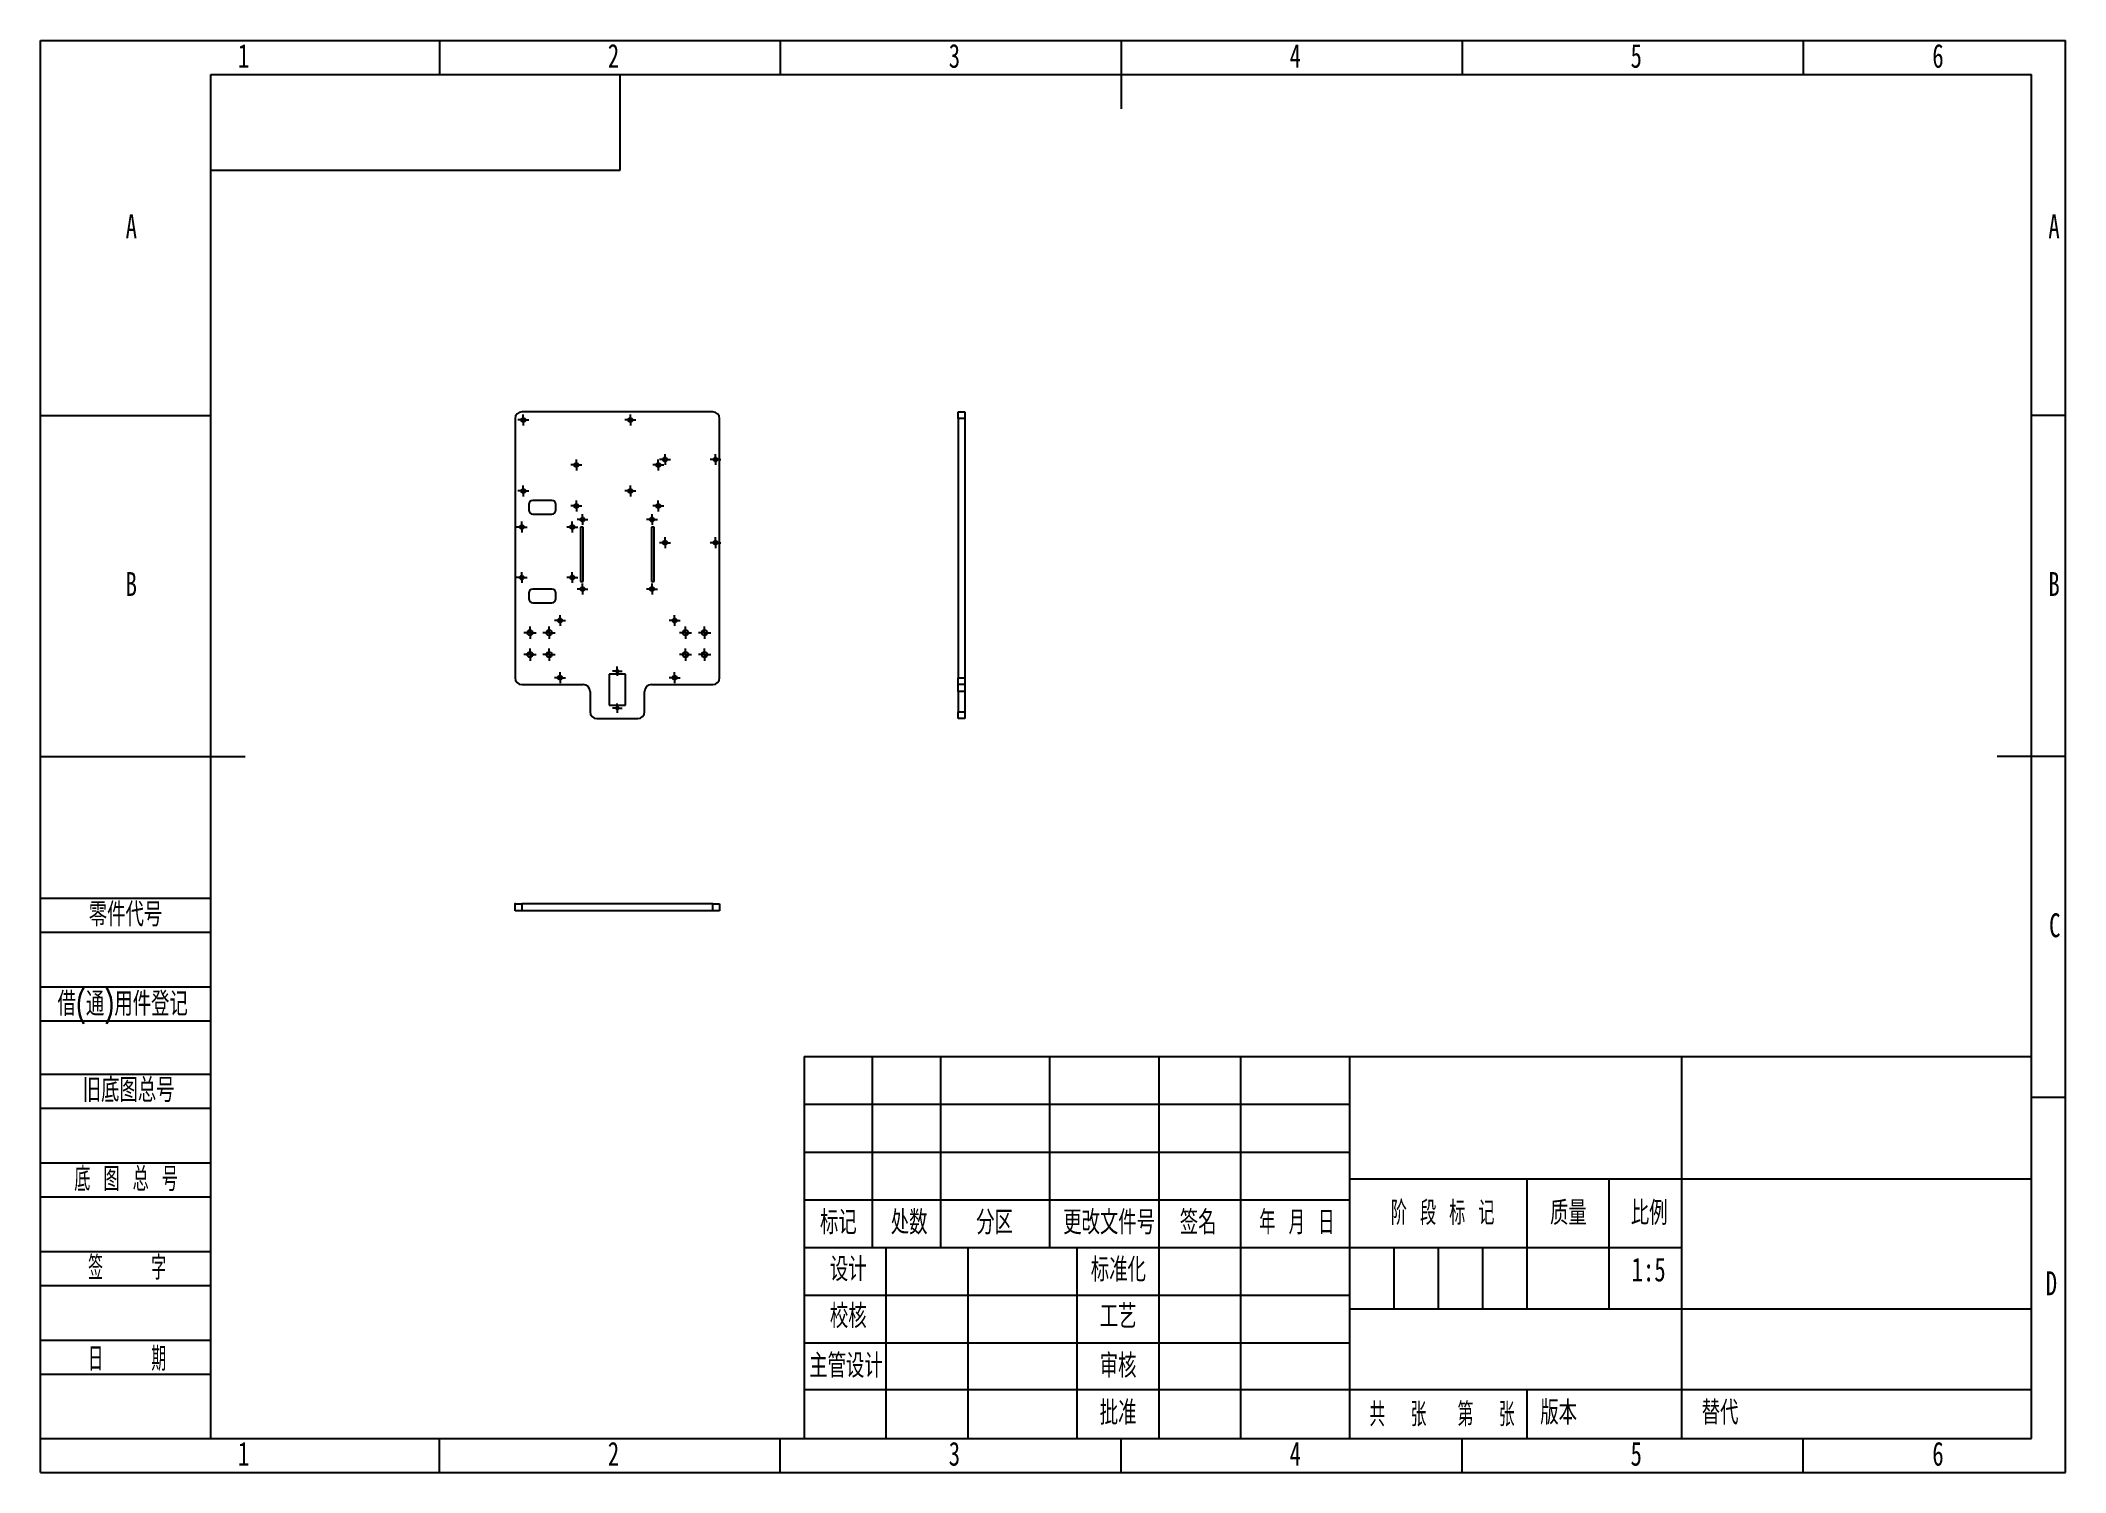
# Model space of a CAD drawing. Header units: millimetres. Extents: x 0 to 297, y 0 to 210.
import ezdxf

# ---------------------------------------------------------------- set-up
doc = ezdxf.new("R2010")
doc.units = ezdxf.units.MM
doc.header["$PDSIZE"] = -1
doc.layers.add('图框', color=7, linetype='Continuous')
doc.layers.add('粗实线层', color=7, linetype='Continuous', lineweight=25)
doc.styles.add('SLDTEXTSTYLE0', font='TXT', dxfattribs={"width": 0.7, "bigfont": 'bigfont'})
doc.styles.add('SLDTEXTSTYLE1', font='TXT', dxfattribs={"width": 0.6, "bigfont": 'bigfont'})
doc.styles.add('SLDTEXTSTYLE2', font='TXT', dxfattribs={"width": 0.614286, "bigfont": 'bigfont'})
doc.styles.add('SLDTEXTSTYLE3', font='TXT', dxfattribs={"width": 0.62, "bigfont": 'bigfont'})
doc.styles.add('SLDTEXTSTYLE4', font='TXT', dxfattribs={"width": 0.566667, "bigfont": 'bigfont'})
doc.styles.add('SLDTEXTSTYLE5', font='TXT', dxfattribs={"width": 0.7})

# ---------------------------------------------------------------- blocks, each defined once
blk = doc.blocks.new('SW_CENTERMARKSYMBOL_0')
at = {"layer": '图框', "color": 0}
for p, q in [((-0.5, 0), (-0.8, 0)), ((0, 0), (-0.5, 0)), ((0, 0.5), (0, 0.8)), ((0, 0), (0, 0.5)), ((0, 0), (0, -0.5)), ((0, 0), (0.5, 0)), ((0.5, 0), (0.8, 0)), ((0, -0.5), (0, -0.8))]:
    blk.add_line(p, q, dxfattribs=at)
blk = doc.blocks.new('SW_CENTERMARKSYMBOL_1')
at = {"layer": '图框', "color": 0}
for p, q in [((-0.5, 0), (-0.8, 0)), ((0, 0), (-0.5, 0)), ((0, 0.5), (0, 0.8)), ((0, 0), (0, 0.5)), ((0, 0), (0, -0.5)), ((0, 0), (0.5, 0)), ((0.5, 0), (0.8, 0)), ((0, -0.5), (0, -0.8))]:
    blk.add_line(p, q, dxfattribs=at)
blk = doc.blocks.new('SW_CENTERMARKSYMBOL_2')
at = {"layer": '图框', "color": 0}
for p, q in [((-0.5, 0), (-0.9, 0)), ((0, 0), (-0.5, 0)), ((0, 0.5), (0, 0.9)), ((0, 0), (0, 0.5)), ((0, 0), (0, -0.5)), ((0, 0), (0.5, 0)), ((0.5, 0), (0.9, 0)), ((0, -0.5), (0, -0.9))]:
    blk.add_line(p, q, dxfattribs=at)
blk = doc.blocks.new('SW_CENTERMARKSYMBOL_3')
at = {"layer": '图框', "color": 0}
for p, q in [((-0.5, 0), (-0.9, 0)), ((0, 0), (-0.5, 0)), ((0, 0.5), (0, 0.9)), ((0, 0), (0, 0.5)), ((0, 0), (0, -0.5)), ((0, 0), (0.5, 0)), ((0.5, 0), (0.9, 0)), ((0, -0.5), (0, -0.9))]:
    blk.add_line(p, q, dxfattribs=at)
blk = doc.blocks.new('SW_CENTERMARKSYMBOL_4')
at = {"layer": '图框', "color": 0}
for p, q in [((-0.5, 0), (-0.8, 0)), ((0, 0), (-0.5, 0)), ((0, 0.5), (0, 0.8)), ((0, 0), (0, 0.5)), ((0, 0), (0, -0.5)), ((0, 0), (0.5, 0)), ((0.5, 0), (0.8, 0)), ((0, -0.5), (0, -0.8))]:
    blk.add_line(p, q, dxfattribs=at)
blk = doc.blocks.new('SW_CENTERMARKSYMBOL_5')
at = {"layer": '图框', "color": 0}
for p, q in [((-0.5, 0), (-0.8, 0)), ((0, 0), (-0.5, 0)), ((0, 0.5), (0, 0.8)), ((0, 0), (0, 0.5)), ((0, 0), (0, -0.5)), ((0, 0), (0.5, 0)), ((0.5, 0), (0.8, 0)), ((0, -0.5), (0, -0.8))]:
    blk.add_line(p, q, dxfattribs=at)
blk = doc.blocks.new('SW_CENTERMARKSYMBOL_6')
at = {"layer": '图框', "color": 0}
for p, q in [((-0.5, 0), (-0.8, 0)), ((0, 0), (-0.5, 0)), ((0, 0.5), (0, 0.8)), ((0, 0), (0, 0.5)), ((0, 0), (0, -0.5)), ((0, 0), (0.5, 0)), ((0.5, 0), (0.8, 0)), ((0, -0.5), (0, -0.8))]:
    blk.add_line(p, q, dxfattribs=at)
blk = doc.blocks.new('SW_CENTERMARKSYMBOL_7')
at = {"layer": '图框', "color": 0}
for p, q in [((-0.5, 0), (-0.8, 0)), ((0, 0), (-0.5, 0)), ((0, 0.5), (0, 0.8)), ((0, 0), (0, 0.5)), ((0, 0), (0, -0.5)), ((0, 0), (0.5, 0)), ((0.5, 0), (0.8, 0)), ((0, -0.5), (0, -0.8))]:
    blk.add_line(p, q, dxfattribs=at)
blk = doc.blocks.new('SW_CENTERMARKSYMBOL_8')
at = {"layer": '图框', "color": 0}
for p, q in [((-0.5, 0), (-0.8, 0)), ((0, 0), (-0.5, 0)), ((0, 0.5), (0, 0.8)), ((0, 0), (0, 0.5)), ((0, 0), (0, -0.5)), ((0, 0), (0.5, 0)), ((0.5, 0), (0.8, 0)), ((0, -0.5), (0, -0.8))]:
    blk.add_line(p, q, dxfattribs=at)
blk = doc.blocks.new('SW_CENTERMARKSYMBOL_9')
at = {"layer": '图框', "color": 0}
for p, q in [((-0.5, 0), (-0.8, 0)), ((0, 0), (-0.5, 0)), ((0, 0.5), (0, 0.8)), ((0, 0), (0, 0.5)), ((0, 0), (0, -0.5)), ((0, 0), (0.5, 0)), ((0.5, 0), (0.8, 0)), ((0, -0.5), (0, -0.8))]:
    blk.add_line(p, q, dxfattribs=at)
blk = doc.blocks.new('SW_CENTERMARKSYMBOL_10')
at = {"layer": '图框', "color": 0}
for p, q in [((-0.5, 0), (-0.7, 0)), ((0, 0), (-0.5, 0)), ((0, 0.5), (0, 0.7)), ((0, 0), (0, 0.5)), ((0, 0), (0, -0.5)), ((0, 0), (0.5, 0)), ((0.5, 0), (0.7, 0)), ((0, -0.5), (0, -0.7))]:
    blk.add_line(p, q, dxfattribs=at)
blk = doc.blocks.new('SW_CENTERMARKSYMBOL_11')
at = {"layer": '图框', "color": 0}
for p, q in [((-0.5, 0), (-0.7, 0)), ((0, 0), (-0.5, 0)), ((0, 0.5), (0, 0.7)), ((0, 0), (0, 0.5)), ((0, 0), (0, -0.5)), ((0, 0), (0.5, 0)), ((0.5, 0), (0.7, 0)), ((0, -0.5), (0, -0.7))]:
    blk.add_line(p, q, dxfattribs=at)
blk = doc.blocks.new('SW_CENTERMARKSYMBOL_12')
at = {"layer": '图框', "color": 0}
for p, q in [((-0.5, 0), (-0.9, 0)), ((0, 0), (-0.5, 0)), ((0, 0.5), (0, 0.9)), ((0, 0), (0, 0.5)), ((0, 0), (0, -0.5)), ((0, 0), (0.5, 0)), ((0.5, 0), (0.9, 0)), ((0, -0.5), (0, -0.9))]:
    blk.add_line(p, q, dxfattribs=at)
blk = doc.blocks.new('SW_CENTERMARKSYMBOL_13')
at = {"layer": '图框', "color": 0}
for p, q in [((-0.5, 0), (-0.9, 0)), ((0, 0), (-0.5, 0)), ((0, 0.5), (0, 0.9)), ((0, 0), (0, 0.5)), ((0, 0), (0, -0.5)), ((0, 0), (0.5, 0)), ((0.5, 0), (0.9, 0)), ((0, -0.5), (0, -0.9))]:
    blk.add_line(p, q, dxfattribs=at)
blk = doc.blocks.new('SW_CENTERMARKSYMBOL_14')
at = {"layer": '图框', "color": 0}
for p, q in [((-0.5, 0), (-0.9, 0)), ((0, 0), (-0.5, 0)), ((0, 0.5), (0, 0.9)), ((0, 0), (0, 0.5)), ((0, 0), (0, -0.5)), ((0, 0), (0.5, 0)), ((0.5, 0), (0.9, 0)), ((0, -0.5), (0, -0.9))]:
    blk.add_line(p, q, dxfattribs=at)
blk = doc.blocks.new('SW_CENTERMARKSYMBOL_15')
at = {"layer": '图框', "color": 0}
for p, q in [((-0.5, 0), (-0.9, 0)), ((0, 0), (-0.5, 0)), ((0, 0.5), (0, 0.9)), ((0, 0), (0, 0.5)), ((0, 0), (0, -0.5)), ((0, 0), (0.5, 0)), ((0.5, 0), (0.9, 0)), ((0, -0.5), (0, -0.9))]:
    blk.add_line(p, q, dxfattribs=at)
blk = doc.blocks.new('SW_CENTERMARKSYMBOL_16')
at = {"layer": '图框', "color": 0}
for p, q in [((-0.5, 0), (-0.9, 0)), ((0, 0), (-0.5, 0)), ((0, 0.5), (0, 0.9)), ((0, 0), (0, 0.5)), ((0, 0), (0, -0.5)), ((0, 0), (0.5, 0)), ((0.5, 0), (0.9, 0)), ((0, -0.5), (0, -0.9))]:
    blk.add_line(p, q, dxfattribs=at)
blk = doc.blocks.new('SW_CENTERMARKSYMBOL_17')
at = {"layer": '图框', "color": 0}
for p, q in [((-0.5, 0), (-0.9, 0)), ((0, 0), (-0.5, 0)), ((0, 0.5), (0, 0.9)), ((0, 0), (0, 0.5)), ((0, 0), (0, -0.5)), ((0, 0), (0.5, 0)), ((0.5, 0), (0.9, 0)), ((0, -0.5), (0, -0.9))]:
    blk.add_line(p, q, dxfattribs=at)
blk = doc.blocks.new('SW_CENTERMARKSYMBOL_18')
at = {"layer": '图框', "color": 0}
for p, q in [((-0.5, 0), (-0.8, 0)), ((0, 0), (-0.5, 0)), ((0, 0.5), (0, 0.8)), ((0, 0), (0, 0.5)), ((0, 0), (0, -0.5)), ((0, 0), (0.5, 0)), ((0.5, 0), (0.8, 0)), ((0, -0.5), (0, -0.8))]:
    blk.add_line(p, q, dxfattribs=at)
blk = doc.blocks.new('SW_CENTERMARKSYMBOL_19')
at = {"layer": '图框', "color": 0}
for p, q in [((-0.5, 0), (-0.8, 0)), ((0, 0), (-0.5, 0)), ((0, 0.5), (0, 0.8)), ((0, 0), (0, 0.5)), ((0, 0), (0, -0.5)), ((0, 0), (0.5, 0)), ((0.5, 0), (0.8, 0)), ((0, -0.5), (0, -0.8))]:
    blk.add_line(p, q, dxfattribs=at)
blk = doc.blocks.new('SW_CENTERMARKSYMBOL_20')
at = {"layer": '图框', "color": 0}
for p, q in [((-0.5, 0), (-0.8, 0)), ((0, 0), (-0.5, 0)), ((0, 0.5), (0, 0.8)), ((0, 0), (0, 0.5)), ((0, 0), (0, -0.5)), ((0, 0), (0.5, 0)), ((0.5, 0), (0.8, 0)), ((0, -0.5), (0, -0.8))]:
    blk.add_line(p, q, dxfattribs=at)
blk = doc.blocks.new('SW_CENTERMARKSYMBOL_21')
at = {"layer": '图框', "color": 0}
for p, q in [((-0.5, 0), (-0.8, 0)), ((0, 0), (-0.5, 0)), ((0, 0.5), (0, 0.8)), ((0, 0), (0, 0.5)), ((0, 0), (0, -0.5)), ((0, 0), (0.5, 0)), ((0.5, 0), (0.8, 0)), ((0, -0.5), (0, -0.8))]:
    blk.add_line(p, q, dxfattribs=at)
blk = doc.blocks.new('SW_CENTERMARKSYMBOL_22')
at = {"layer": '图框', "color": 0}
for p, q in [((-0.5, 0), (-0.8, 0)), ((0, 0), (-0.5, 0)), ((0, 0.5), (0, 0.8)), ((0, 0), (0, 0.5)), ((0, 0), (0, -0.5)), ((0, 0), (0.5, 0)), ((0.5, 0), (0.8, 0)), ((0, -0.5), (0, -0.8))]:
    blk.add_line(p, q, dxfattribs=at)
blk = doc.blocks.new('SW_CENTERMARKSYMBOL_23')
at = {"layer": '图框', "color": 0}
for p, q in [((-0.5, 0), (-0.8, 0)), ((0, 0), (-0.5, 0)), ((0, 0.5), (0, 0.8)), ((0, 0), (0, 0.5)), ((0, 0), (0, -0.5)), ((0, 0), (0.5, 0)), ((0.5, 0), (0.8, 0)), ((0, -0.5), (0, -0.8))]:
    blk.add_line(p, q, dxfattribs=at)
blk = doc.blocks.new('SW_CENTERMARKSYMBOL_24')
at = {"layer": '图框', "color": 0}
for p, q in [((-0.5, 0), (-0.8, 0)), ((0, 0), (-0.5, 0)), ((0, 0.5), (0, 0.8)), ((0, 0), (0, 0.5)), ((0, 0), (0, -0.5)), ((0, 0), (0.5, 0)), ((0.5, 0), (0.8, 0)), ((0, -0.5), (0, -0.8))]:
    blk.add_line(p, q, dxfattribs=at)
blk = doc.blocks.new('SW_CENTERMARKSYMBOL_25')
at = {"layer": '图框', "color": 0}
for p, q in [((-0.5, 0), (-0.8, 0)), ((0, 0), (-0.5, 0)), ((0, 0.5), (0, 0.8)), ((0, 0), (0, 0.5)), ((0, 0), (0, -0.5)), ((0, 0), (0.5, 0)), ((0.5, 0), (0.8, 0)), ((0, -0.5), (0, -0.8))]:
    blk.add_line(p, q, dxfattribs=at)
blk = doc.blocks.new('SW_CENTERMARKSYMBOL_26')
at = {"layer": '图框', "color": 0}
for p, q in [((-0.5, 0), (-0.8, 0)), ((0, 0), (-0.5, 0)), ((0, 0.5), (0, 0.8)), ((0, 0), (0, 0.5)), ((0, 0), (0, -0.5)), ((0, 0), (0.5, 0)), ((0.5, 0), (0.8, 0)), ((0, -0.5), (0, -0.8))]:
    blk.add_line(p, q, dxfattribs=at)
blk = doc.blocks.new('SW_CENTERMARKSYMBOL_27')
at = {"layer": '图框', "color": 0}
for p, q in [((-0.5, 0), (-0.8, 0)), ((0, 0), (-0.5, 0)), ((0, 0.5), (0, 0.8)), ((0, 0), (0, 0.5)), ((0, 0), (0, -0.5)), ((0, 0), (0.5, 0)), ((0.5, 0), (0.8, 0)), ((0, -0.5), (0, -0.8))]:
    blk.add_line(p, q, dxfattribs=at)
blk = doc.blocks.new('SW_CENTERMARKSYMBOL_28')
at = {"layer": '图框', "color": 0}
for p, q in [((-0.5, 0), (-0.8, 0)), ((0, 0), (-0.5, 0)), ((0, 0.5), (0, 0.8)), ((0, 0), (0, 0.5)), ((0, 0), (0, -0.5)), ((0, 0), (0.5, 0)), ((0.5, 0), (0.8, 0)), ((0, -0.5), (0, -0.8))]:
    blk.add_line(p, q, dxfattribs=at)
blk = doc.blocks.new('SW_CENTERMARKSYMBOL_29')
at = {"layer": '图框', "color": 0}
for p, q in [((-0.5, 0), (-0.8, 0)), ((0, 0), (-0.5, 0)), ((0, 0.5), (0, 0.8)), ((0, 0), (0, 0.5)), ((0, 0), (0, -0.5)), ((0, 0), (0.5, 0)), ((0.5, 0), (0.8, 0)), ((0, -0.5), (0, -0.8))]:
    blk.add_line(p, q, dxfattribs=at)
blk = doc.blocks.new('SW_CENTERMARKSYMBOL_30')
at = {"layer": '图框', "color": 0}
for p, q in [((-0.5, 0), (-0.8, 0)), ((0, 0), (-0.5, 0)), ((0, 0.5), (0, 0.8)), ((0, 0), (0, 0.5)), ((0, 0), (0, -0.5)), ((0, 0), (0.5, 0)), ((0.5, 0), (0.8, 0)), ((0, -0.5), (0, -0.8))]:
    blk.add_line(p, q, dxfattribs=at)
blk = doc.blocks.new('SW_CENTERMARKSYMBOL_31')
at = {"layer": '图框', "color": 0}
for p, q in [((-0.5, 0), (-0.8, 0)), ((0, 0), (-0.5, 0)), ((0, 0.5), (0, 0.8)), ((0, 0), (0, 0.5)), ((0, 0), (0, -0.5)), ((0, 0), (0.5, 0)), ((0.5, 0), (0.8, 0)), ((0, -0.5), (0, -0.8))]:
    blk.add_line(p, q, dxfattribs=at)
blk = doc.blocks.new('SW_CENTERMARKSYMBOL_32')
at = {"layer": '图框', "color": 0}
for p, q in [((-0.5, 0), (-0.8, 0)), ((0, 0), (-0.5, 0)), ((0, 0.5), (0, 0.8)), ((0, 0), (0, 0.5)), ((0, 0), (0, -0.5)), ((0, 0), (0.5, 0)), ((0.5, 0), (0.8, 0)), ((0, -0.5), (0, -0.8))]:
    blk.add_line(p, q, dxfattribs=at)
blk = doc.blocks.new('SW_CENTERMARKSYMBOL_33')
at = {"layer": '图框', "color": 0}
for p, q in [((-0.5, 0), (-0.8, 0)), ((0, 0), (-0.5, 0)), ((0, 0.5), (0, 0.8)), ((0, 0), (0, 0.5)), ((0, 0), (0, -0.5)), ((0, 0), (0.5, 0)), ((0.5, 0), (0.8, 0)), ((0, -0.5), (0, -0.8))]:
    blk.add_line(p, q, dxfattribs=at)

msp = doc.modelspace()

# ---------------------------------------------------------------- linework, layer by layer
at = {"color": 7, "linetype": 'Continuous', "lineweight": 25}
for p, q in [((69.6, 154.55), (69.6, 116.55)), ((98.6, 155.55), (70.6, 155.55)), ((99.6, 116.55), (99.6, 154.55)), ((134.59, 154.55), (134.59, 155.55)), ((134.59, 155.55), (135.59, 155.55)), ((135.59, 154.55), (134.59, 154.55)), ((134.59, 154.55), (134.59, 116.55)), ((135.59, 155.55), (135.59, 154.55)), ((135.59, 154.55), (135.59, 116.55)), ((71.6, 141.95), (71.6, 141.15)), ((75, 142.55), (72.2, 142.55)), ((72.2, 140.55), (75, 140.55)), ((75.6, 141.15), (75.6, 141.95)), ((79.6, 138.65), (79.2, 138.65)), ((79.2, 138.65), (79.2, 130.65)), ((79.6, 130.65), (79.6, 138.65)), ((89.6, 138.65), (89.6, 130.65)), ((90, 138.65), (89.6, 138.65)), ((90, 130.65), (90, 138.65)), ((71.6, 128.95), (71.6, 128.15)), ((75, 129.55), (72.2, 129.55)), ((75.6, 128.15), (75.6, 128.95)), ((79.2, 130.65), (79.6, 130.65)), ((89.6, 130.65), (90, 130.65)), ((72.2, 127.55), (75, 127.55)), ((85.78, 117.05), (83.42, 117.05)), ((83.42, 117.05), (83.42, 112.55)), ((85.78, 112.55), (85.78, 117.05)), ((134.59, 115.55), (134.59, 116.55)), ((134.59, 116.55), (135.59, 116.55)), ((135.59, 116.55), (135.59, 115.55)), ((70.6, 115.55), (79.6, 115.55)), ((80.6, 114.55), (80.6, 111.55)), ((88.6, 111.55), (88.6, 114.55)), ((89.6, 115.55), (98.6, 115.55)), ((135.59, 115.55), (134.59, 115.55)), ((134.59, 114.55), (134.59, 115.55)), ((135.59, 114.55), (134.59, 114.55)), ((134.59, 114.55), (134.59, 111.55)), ((135.59, 115.55), (135.59, 114.55)), ((135.59, 114.55), (135.59, 111.55)), ((81.6, 110.55), (87.6, 110.55)), ((83.42, 112.55), (85.78, 112.55)), ((134.59, 111.55), (135.59, 111.55)), ((134.59, 110.55), (134.59, 111.55)), ((135.59, 110.55), (134.59, 110.55)), ((135.59, 111.55), (135.59, 110.55)), ((69.6, 82.39), (69.6, 83.39)), ((69.6, 83.39), (70.6, 83.39)), ((70.6, 83.39), (70.6, 82.39)), ((98.6, 83.39), (70.6, 83.39)), ((98.6, 82.39), (98.6, 83.39)), ((98.6, 83.39), (99.6, 83.39)), ((99.6, 83.39), (99.6, 82.39)), ((70.6, 82.39), (69.6, 82.39)), ((98.6, 82.39), (70.6, 82.39)), ((99.6, 82.39), (98.6, 82.39))]:
    msp.add_line(p, q, dxfattribs=at)
at = {"color": 7, "linetype": 'Continuous'}
for q in [(69.61, 83.39), (69.6, 83.36)]:
    msp.add_line((69.6, 83.39), q, dxfattribs=at)
at = {"color": 7, "linetype": 'Continuous', "lineweight": 25}
for centre, radius in [((70.8, 154.35), 0.3), ((86.52, 154.35), 0.3), ((91.6, 148.55), 0.3), ((99, 148.55), 0.3), ((78.6, 147.75), 0.3), ((90.6, 147.75), 0.3), ((70.8, 143.95), 0.3), ((86.52, 143.95), 0.3), ((78.6, 141.75), 0.3), ((79.5, 139.75), 0.3), ((89.7, 139.75), 0.3), ((90.6, 141.75), 0.3), ((70.6, 138.65), 0.3), ((78, 138.65), 0.3), ((91.6, 136.35), 0.3), ((99, 136.35), 0.3), ((70.6, 131.25), 0.3), ((78, 131.25), 0.3), ((79.5, 129.55), 0.3), ((89.7, 129.55), 0.3), ((76.2, 124.95), 0.3), ((93, 124.95), 0.3), ((71.8, 123.15), 0.4), ((74.6, 123.15), 0.4), ((94.6, 123.15), 0.4), ((97.4, 123.15), 0.4), ((71.8, 119.95), 0.4), ((74.6, 119.95), 0.4), ((94.6, 119.95), 0.4), ((97.4, 119.95), 0.4), ((76.2, 116.55), 0.3), ((84.6, 117.52), 0.2), ((93, 116.55), 0.3), ((84.6, 112.08), 0.2)]:
    msp.add_circle(centre, radius, dxfattribs=at)
for centre, radius, start, end in [((70.6, 154.55), 1, 90, 180), ((98.6, 154.55), 1, 0, 90), ((72.2, 141.95), 0.6, 90, 180), ((72.2, 141.15), 0.6, 180, 270), ((75, 141.95), 0.6, 0, 90), ((75, 141.15), 0.6, 270, 0), ((72.2, 128.95), 0.6, 90, 180), ((72.2, 128.15), 0.6, 180, 270), ((75, 128.95), 0.6, 0, 90), ((75, 128.15), 0.6, 270, 0), ((70.6, 116.55), 1, 180, 270), ((98.6, 116.55), 1, 270, 0), ((79.6, 114.55), 1, 0, 90), ((89.6, 114.55), 1, 90, 180), ((81.6, 111.55), 1, 180, 270), ((87.6, 111.55), 1, 270, 0)]:
    msp.add_arc(centre, radius, start, end, dxfattribs=at)
at = {"color": 7, "linetype": 'Continuous'}
msp.add_point((69.6, 83.39), dxfattribs=at)
at = {"layer": '图框'}
for p, q in [((0, 0), (0, 210)), ((0, 210), (297, 210)), ((58.5, 210), (58.5, 205)), ((108.5, 210), (108.5, 205)), ((208.5, 210), (208.5, 205)), ((258.5, 210), (258.5, 205)), ((297, 0), (297, 210)), ((0, 155), (25, 155)), ((297, 155), (292, 155)), ((0, 84.22), (25, 84.22)), ((0, 79.22), (25, 79.22)), ((0, 71.22), (25, 71.22)), ((0, 66.22), (25, 66.22)), ((0, 58.43), (25, 58.43)), ((112, 54), (192, 54)), ((297, 55), (292, 55)), ((0, 53.43), (25, 53.43)), ((0, 45.43), (25, 45.43)), ((112, 47), (192, 47)), ((0, 40.43), (25, 40.43)), ((198.5, 33), (198.5, 24)), ((205, 33), (205, 24)), ((211.5, 33), (211.5, 24)), ((0, 32.43), (25, 32.43)), ((0, 27.43), (25, 27.43)), ((0, 19.43), (25, 19.43)), ((0, 14.43), (25, 14.43)), ((0, 5), (25, 5)), ((58.5, 0), (58.5, 5)), ((108.5, 0), (108.5, 5)), ((208.5, 0), (208.5, 5)), ((258.5, 0), (258.5, 5)), ((0, 0), (297, 0))]:
    msp.add_line(p, q, dxfattribs=at)
at = {"layer": '图框', "lineweight": 25}
for p, q in [((158.5, 210), (158.5, 200)), ((0, 105), (30, 105)), ((297, 105), (287, 105)), ((112, 61), (112, 5)), ((112, 61), (292, 61)), ((122, 61), (122, 33)), ((132, 61), (132, 33)), ((148, 61), (148, 33)), ((164, 61), (164, 5)), ((176, 61), (176, 5)), ((191.97, 61.05), (192, 5)), ((240.69, 61), (240.69, 5)), ((191.98, 43.05), (291.98, 43.05)), ((218, 43.07), (218, 24.07)), ((230, 43), (230, 24)), ((112, 40), (192, 40)), ((112, 33), (192, 33)), ((124, 33), (124, 5)), ((136, 33), (136, 5)), ((152, 33), (152, 5)), ((192.02, 33), (240.69, 33)), ((112, 26), (192, 26)), ((192, 24), (292, 24)), ((112, 19), (192, 19)), ((112, 12.17), (192, 12.17)), ((192, 12.17), (292, 12.17)), ((218, 12.17), (218, 5)), ((25, 5), (292, 5)), ((158.5, 0), (158.5, 5))]:
    msp.add_line(p, q, dxfattribs=at)
at = {"layer": '图框', "linetype": 'Continuous', "lineweight": 25}
for p, q in [((25, 5), (25, 205)), ((25, 205), (292, 205)), ((292, 5), (292, 205))]:
    msp.add_line(p, q, dxfattribs=at)
at = {"layer": '粗实线层'}
for p, q in [((85, 191), (85, 205)), ((25, 191), (85, 191))]:
    msp.add_line(p, q, dxfattribs=at)

# ---------------------------------------------------------------- block references
at = {"layer": '图框'}
for name, p in [('SW_CENTERMARKSYMBOL_28', (70.8, 154.35)), ('SW_CENTERMARKSYMBOL_29', (86.52, 154.35)), ('SW_CENTERMARKSYMBOL_0', (78.6, 147.75)), ('SW_CENTERMARKSYMBOL_1', (90.6, 147.75)), ('SW_CENTERMARKSYMBOL_32', (91.6, 148.55)), ('SW_CENTERMARKSYMBOL_33', (99, 148.55)), ('SW_CENTERMARKSYMBOL_31', (70.8, 143.95)), ('SW_CENTERMARKSYMBOL_30', (86.52, 143.95)), ('SW_CENTERMARKSYMBOL_23', (78.6, 141.75)), ('SW_CENTERMARKSYMBOL_9', (79.5, 139.75)), ('SW_CENTERMARKSYMBOL_26', (89.7, 139.75)), ('SW_CENTERMARKSYMBOL_22', (90.6, 141.75)), ('SW_CENTERMARKSYMBOL_4', (70.6, 138.65)), ('SW_CENTERMARKSYMBOL_5', (78, 138.65)), ('SW_CENTERMARKSYMBOL_25', (91.6, 136.35)), ('SW_CENTERMARKSYMBOL_24', (99, 136.35)), ('SW_CENTERMARKSYMBOL_7', (70.6, 131.25)), ('SW_CENTERMARKSYMBOL_6', (78, 131.25)), ('SW_CENTERMARKSYMBOL_8', (79.5, 129.55)), ('SW_CENTERMARKSYMBOL_27', (89.7, 129.55)), ('SW_CENTERMARKSYMBOL_20', (76.2, 124.95)), ('SW_CENTERMARKSYMBOL_19', (93, 124.95)), ('SW_CENTERMARKSYMBOL_12', (71.8, 123.15)), ('SW_CENTERMARKSYMBOL_13', (74.6, 123.15)), ('SW_CENTERMARKSYMBOL_3', (94.6, 123.15)), ('SW_CENTERMARKSYMBOL_2', (97.4, 123.15)), ('SW_CENTERMARKSYMBOL_14', (71.8, 119.95)), ('SW_CENTERMARKSYMBOL_15', (74.6, 119.95)), ('SW_CENTERMARKSYMBOL_16', (94.6, 119.95)), ('SW_CENTERMARKSYMBOL_17', (97.4, 119.95)), ('SW_CENTERMARKSYMBOL_21', (76.2, 116.55)), ('SW_CENTERMARKSYMBOL_11', (84.6, 117.52)), ('SW_CENTERMARKSYMBOL_18', (93, 116.55)), ('SW_CENTERMARKSYMBOL_10', (84.6, 112.08))]:
    msp.add_blockref(name, p, dxfattribs=at)

# ---------------------------------------------------------------- texts
at = {"layer": '图框', "char_height": 3.5}
for s, insert, attachment_point, style in [('1', (29.79, 209.5), 2, 'SLDTEXTSTYLE5'), ('2', (84.04, 209.5), 2, 'SLDTEXTSTYLE5'), ('3', (134.04, 209.5), 2, 'SLDTEXTSTYLE5'), ('4', (184.04, 209.5), 2, 'SLDTEXTSTYLE5'), ('5', (234.04, 209.5), 2, 'SLDTEXTSTYLE5'), ('6', (278.3, 209.5), 2, 'SLDTEXTSTYLE5'), ('A', (13.32, 184.5), 2, 'SLDTEXTSTYLE5'), ('A', (295.32, 184.5), 2, 'SLDTEXTSTYLE5'), ('B', (13.32, 132.05), 2, 'SLDTEXTSTYLE5'), ('B', (295.32, 132.05), 2, 'SLDTEXTSTYLE5'), ('零件代号', (7.08, 83.58), 1, 'SLDTEXTSTYLE0'), ('C', (295.43, 82), 2, 'SLDTEXTSTYLE5'), ('借(通)用件登记', (2.5, 70.47), 1, 'SLDTEXTSTYLE0'), ('旧底图总号', (6.19, 57.82), 1, 'SLDTEXTSTYLE0'), ('底 图 总 号', (4.95, 44.77), 1, 'SLDTEXTSTYLE2'), ('标记', (117.02, 38.42), 2, 'SLDTEXTSTYLE0'), ('处数', (127.4, 38.42), 2, 'SLDTEXTSTYLE0'), ('分区', (139.93, 38.42), 2, 'SLDTEXTSTYLE0'), ('更改文件号', (156.73, 38.42), 2, 'SLDTEXTSTYLE0'), ('签名', (169.79, 38.42), 2, 'SLDTEXTSTYLE0'), ('年 月 日', (184.26, 38.42), 2, 'SLDTEXTSTYLE3'), ('阶 段 标 记', (205.65, 39.81), 2, 'SLDTEXTSTYLE2'), ('质量', (224.09, 39.81), 2, 'SLDTEXTSTYLE0'), ('比例', (235.94, 39.81), 2, 'SLDTEXTSTYLE0'), ('签    字', (12.71, 31.76), 2, 'SLDTEXTSTYLE4'), ('设计', (118.47, 31.56), 2, 'SLDTEXTSTYLE0'), ('标准化', (158.09, 31.49), 2, 'SLDTEXTSTYLE0'), ('1:5', (235.86, 31.52), 2, 'SLDTEXTSTYLE5'), ('D', (294.93, 29.5), 2, 'SLDTEXTSTYLE5'), ('校核', (118.47, 24.68), 2, 'SLDTEXTSTYLE0'), ('工艺', (158.05, 24.64), 2, 'SLDTEXTSTYLE0'), ('日    期', (12.71, 18.41), 2, 'SLDTEXTSTYLE4'), ('主管设计', (118.14, 17.4), 2, 'SLDTEXTSTYLE0'), ('审核', (158.05, 17.4), 2, 'SLDTEXTSTYLE0'), ('批准', (158.05, 10.52), 2, 'SLDTEXTSTYLE0'), ('共  张', (199.09, 10.26), 2, 'SLDTEXTSTYLE1'), ('第  张', (212.02, 10.26), 2, 'SLDTEXTSTYLE1'), ('版本', (222.66, 10.53), 2, 'SLDTEXTSTYLE0'), ('替代', (243.64, 10.53), 1, 'SLDTEXTSTYLE0'), ('1', (29.79, 4.5), 2, 'SLDTEXTSTYLE5'), ('2', (84.04, 4.5), 2, 'SLDTEXTSTYLE5'), ('3', (134.04, 4.5), 2, 'SLDTEXTSTYLE5'), ('4', (184.04, 4.5), 2, 'SLDTEXTSTYLE5'), ('5', (234.04, 4.5), 2, 'SLDTEXTSTYLE5'), ('6', (278.3, 4.5), 2, 'SLDTEXTSTYLE5')]:
    msp.add_mtext(s, dxfattribs=dict(at, insert=insert, attachment_point=attachment_point, style=style))

doc.saveas('drawing.dxf')
